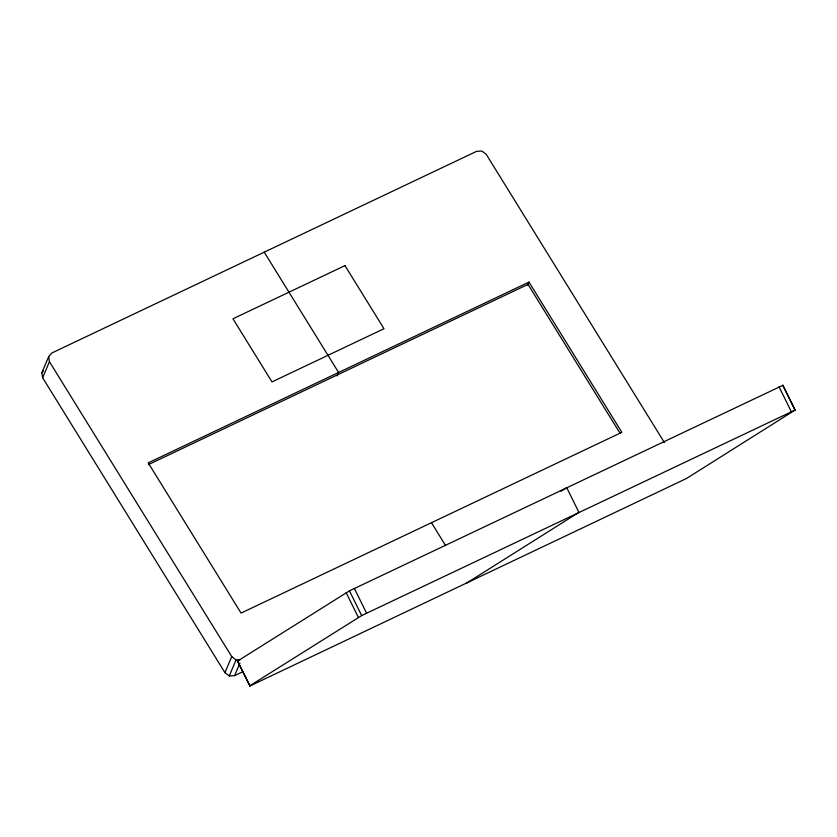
<?xml version="1.0" encoding="UTF-8"?>
<svg xmlns="http://www.w3.org/2000/svg" width="837" height="837" viewBox="0 0 837 837"><rect width="100%" height="100%" fill="white"/><g stroke="black" fill="none" stroke-linecap="round" stroke-linejoin="round"><path stroke-width="1.26" d="M242.866 671.703L234.611 675.626L229.265 675.951L224.933 672.655L42.635 377.738L41.85 372.758L48.661 356.719L51.884 352.973L476.556 151.361L481.903 151.037L486.234 154.332L664.421 442.595M42.635 377.738L49.446 361.699L48.661 356.719M337.133 375.918L338.598 372.486L264.22 252.167M224.933 672.655L231.744 656.606L49.446 361.699M229.265 675.951L236.076 659.901L240.345 659.65M234.611 675.626L239.957 663.019M527.53 285.532L528.994 282.09L621.849 432.321L241.066 613.092L148.201 462.871L528.994 282.09M41.85 372.758L43.461 370.885M237.52 661.104L349.458 590.838L782.951 385.282L795.15 410.025L686.507 478.482L249.97 685.963L237.52 661.104L249.97 685.963M249.719 685.848L361.657 615.582L795.15 410.025M561.01 491.193L566.712 487.605L578.911 512.349L465.958 583.525M148.411 464.608L528.021 284.381L620.196 433.503M231.744 656.606L236.076 659.901M431.453 522.707L445.65 545.661M782.7 385.156L794.899 409.9M779.048 386.799L791.247 411.542M354.365 588.411L366.575 613.155M349.458 590.838L361.657 615.582M346.162 592.648L358.362 617.392M344.97 265.611L232.968 318.782L271.994 381.902L383.984 328.732L344.97 265.611"/></g></svg>
